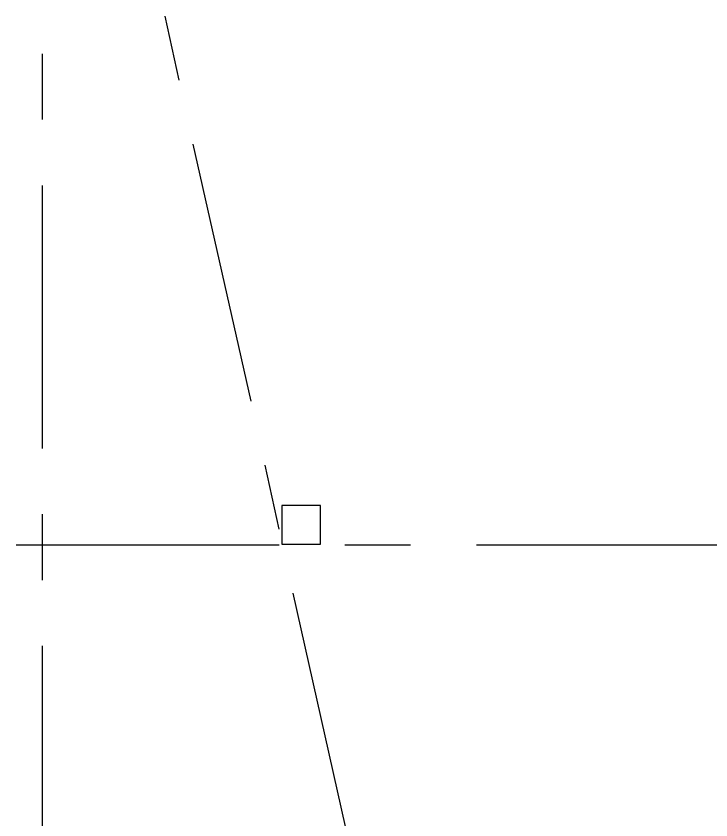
# Model space of a CAD drawing. Header units: inches. Extents: x -1841 to -80, y -100 to 1021.
# Drawn here: x -1092.5 to -1026.9, y 143.8 to 219.7 of the extents above; entities that cross this region are included whole.
import ezdxf

# ---------------------------------------------------------------- set-up
doc = ezdxf.new("R2010")
doc.units = ezdxf.units.IN
doc.header["$MEASUREMENT"] = 0
doc.layers.add('PDF_Geometry', color=7, linetype='Continuous', true_color=0x777777)

msp = doc.modelspace()

# ---------------------------------------------------------------- linework, layer by layer
at = {"layer": 'PDF_Geometry', "color": 7, "lineweight": 25}
for points in [[(-1077.108, 213.623), (-1078.432, 219.662)], [(-1090.013, 209.901), (-1090.013, 216.105)], [(-1070.325, 183.346), (-1075.785, 207.585)], [(-1090.013, 178.879), (-1090.013, 203.696)], [(-1067.678, 171.268), (-1069.001, 177.307)], [(-1090.013, 166.47), (-1090.013, 172.674)], [(-1092.495, 169.779), (-1067.678, 169.779)], [(-1061.473, 169.779), (-1055.269, 169.779)], [(-1049.064, 169.779), (-1024.247, 169.779)], [(-1059.157, 133.132), (-1066.354, 165.229)], [(-1090.013, 135.448), (-1090.013, 160.265)]]:
    msp.add_lwpolyline(points, dxfattribs=at)
msp.add_lwpolyline([(-1063.789, 169.862), (-1063.789, 173.502), (-1067.429, 173.502), (-1067.429, 169.862)], close=True, dxfattribs=at)

doc.saveas('drawing.dxf')
